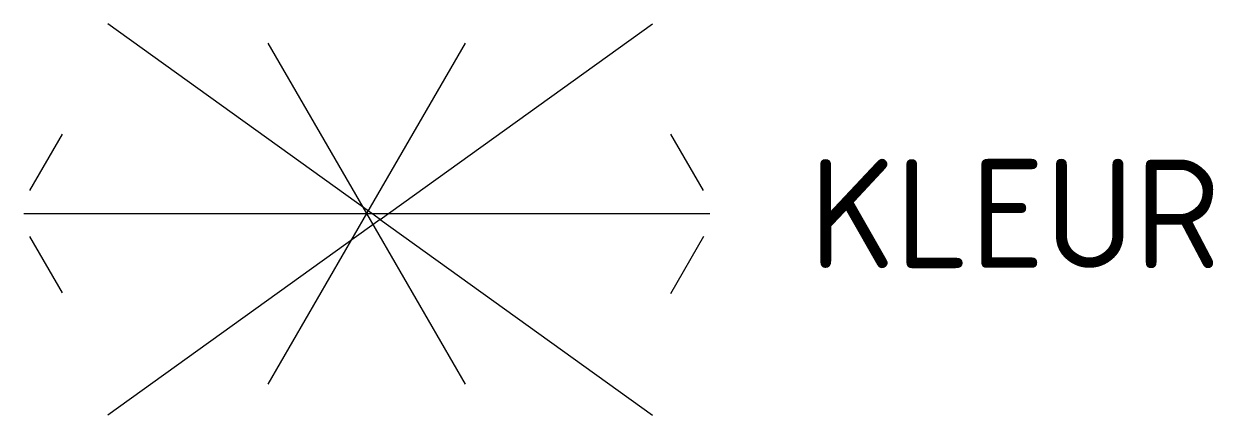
# Model space of a CAD drawing. Extents: x -5.7 to 14, y -3.3 to 3.1.
import ezdxf
from ezdxf.enums import TextEntityAlignment as Align

# ---------------------------------------------------------------- set-up
doc = ezdxf.new("R2010")
doc.units = 0
doc.header["$LTSCALE"] = 0.2
doc.styles.add('NLCS-ISO', font='NLCS-ISO.ttf')

msp = doc.modelspace()

# ---------------------------------------------------------------- linework, layer by layer
for p, q in [((0.223, -0.096), (-4.267, 3.136)), ((0.223, -0.096), (4.712, 3.136)), ((0, 0), (-1.626, 2.816)), ((0, 0), (1.626, 2.816)), ((-5.553, 0.382), (-5.014, 1.315)), ((5.554, 0.38), (5.016, 1.313)), ((-5.655, 0), (0, 0)), ((-1.626, -2.816), (0, 0)), ((0, 0), (5.658, 0)), ((1.626, -2.816), (0, 0)), ((0.223, -0.096), (-4.267, -3.329)), ((0.223, -0.096), (4.712, -3.329)), ((-5.017, -1.31), (-5.555, -0.379)), ((5.012, -1.32), (5.559, -0.371))]:
    msp.add_line(p, q)

# ---------------------------------------------------------------- texts
at = {"style": 'NLCS-ISO'}
msp.add_attdef('KLEUR', text='', height=1.8, dxfattribs=at).set_placement((7.295, 0), align=Align.MIDDLE_LEFT)

doc.saveas('drawing.dxf')
